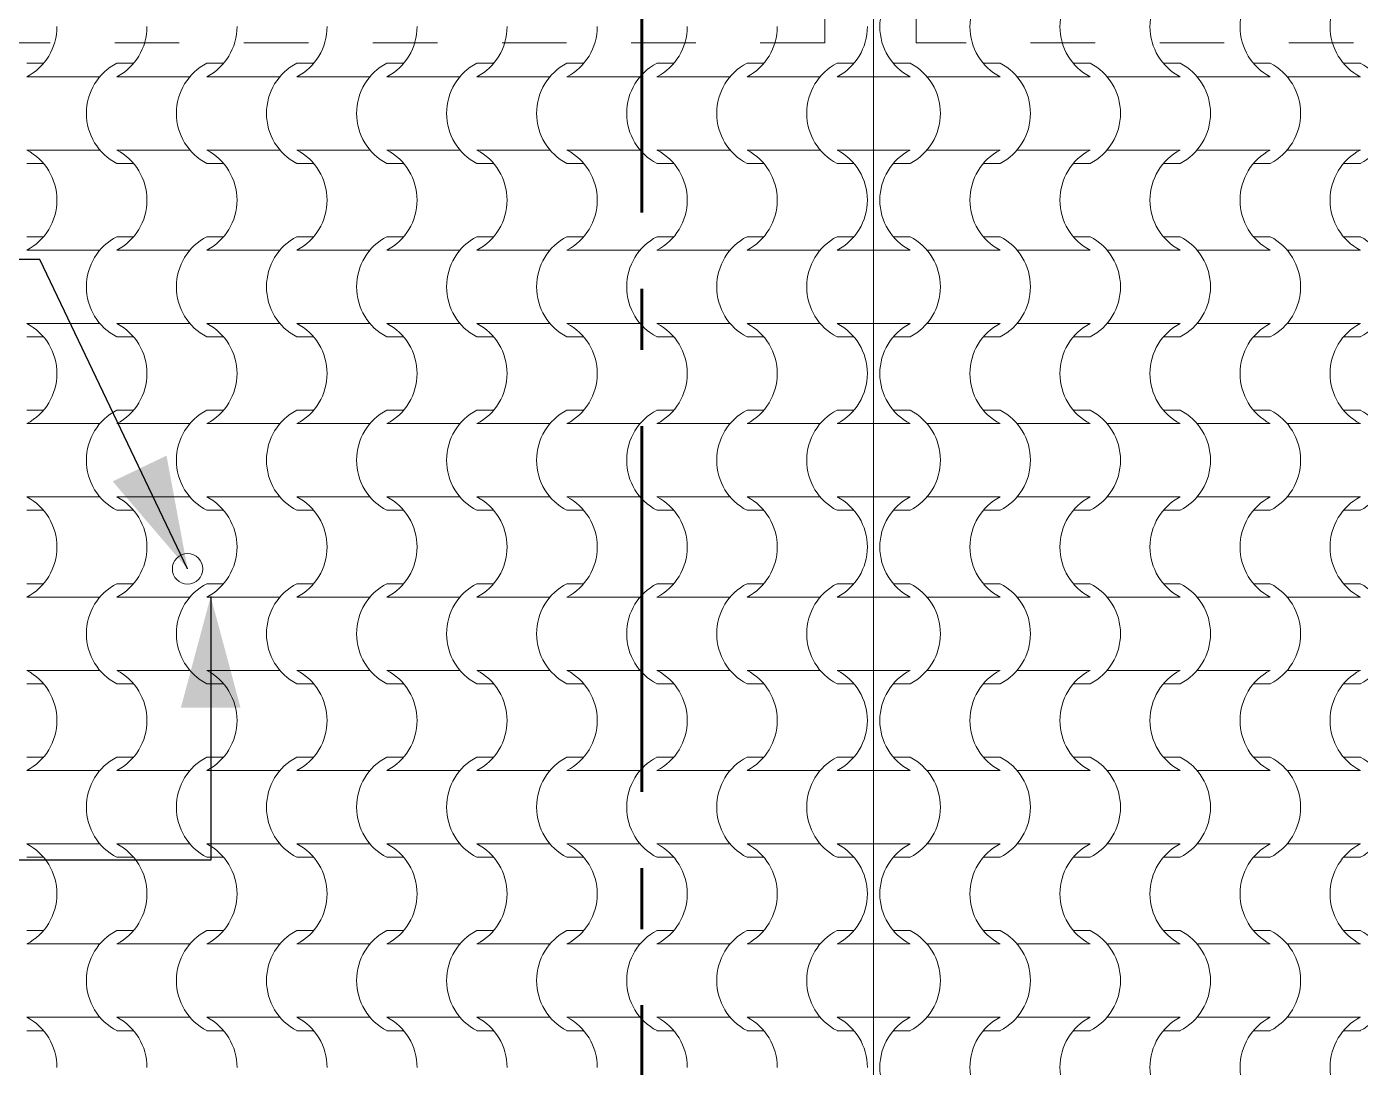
# Model space of a CAD drawing. Header units: metres. Extents: x -41 to 412, y -15 to 25.
# Drawn here: x 135.941 to 138.128, y 15.327 to 17.034 of the extents above; entities that cross this region are included whole.
import ezdxf

# ---------------------------------------------------------------- set-up
doc = ezdxf.new("R2010")
doc.units = ezdxf.units.M
doc.header["$MEASUREMENT"] = 0
doc.linetypes.add('Dashed', pattern=[0.211667, 0.105833, -0.105833])
doc.linetypes.add('Linea punta', pattern=[0.85, 0.6, -0.125, 0, -0.125])
for name, color, linetype in [('2D Drafting - General', 7, 'Continuous'), ('Annotation - Label', 7, 'Continuous'), ('Interior - Furniture', 7, 'Continuous'), ('Marker - Section', 7, 'Continuous'), ('Shell - Roof', 7, 'Continuous')]:
    doc.layers.add(name, color=color, linetype=linetype)
doc.dimstyles.new('GENERATED_STYLE__5', dxfattribs={"dimtxt": 0.18, "dimasz": 0.1824, "dimexe": 0.18, "dimexo": 0.0625, "dimgap": 0.09, "dimtad": 0, "dimtih": 1, "dimtoh": 1, "dimdec": 4, "dimzin": 0, "dimdsep": 46, "dimcen": 0.09, "dimadec": 0, "dimazin": 0, "dimtfac": 1, "dimtdec": 4, "dimtmove": 0, "dimatfit": 3, "dimldrblk": 'ARROWHEAD_5', "dimfxl": 1, "dimtolj": 1, "dimtzin": 0, "dimarcsym": 0})

# ---------------------------------------------------------------- blocks, each defined once
blk = doc.blocks.new('*X47', base_point=(152.192, 0))
at = {"layer": 'Shell - Roof', "color": 23, "linetype": 'Continuous', "lineweight": 13, "true_color": 0xbf8080}
for p, q in [((135.9686, 16.9735), (135.9411, 16.9735)), ((136.1162, 16.9735), (136.0887, 16.9735)), ((136.2639, 16.9735), (136.2363, 16.9735)), ((136.4115, 16.9735), (136.384, 16.9735)), ((136.5591, 16.9735), (136.5316, 16.9735)), ((136.7068, 16.9735), (136.6792, 16.9735)), ((136.8544, 16.9735), (136.8269, 16.9735)), ((137.002, 16.9735), (136.9745, 16.9735)), ((137.1497, 16.9735), (137.1221, 16.9735)), ((137.2973, 16.9735), (137.2698, 16.9735)), ((136.0009, 16.9515), (135.9411, 16.9515)), ((136.0608, 16.9515), (136.0009, 16.9515)), ((136.1486, 16.9515), (136.0887, 16.9515)), ((136.2085, 16.9515), (136.1486, 16.9515)), ((136.2962, 16.9515), (136.2363, 16.9515)), ((136.3561, 16.9515), (136.2962, 16.9515)), ((136.4438, 16.9515), (136.384, 16.9515)), ((136.5037, 16.9515), (136.4438, 16.9515)), ((136.5915, 16.9515), (136.5316, 16.9515)), ((136.6514, 16.9515), (136.5915, 16.9515)), ((136.7391, 16.9515), (136.6792, 16.9515)), ((136.799, 16.9515), (136.7391, 16.9515)), ((136.8867, 16.9515), (136.8269, 16.9515)), ((136.9466, 16.9515), (136.8867, 16.9515)), ((137.0344, 16.9515), (136.9745, 16.9515)), ((137.0943, 16.9515), (137.0344, 16.9515)), ((137.182, 16.9515), (137.1221, 16.9515)), ((137.2419, 16.9515), (137.182, 16.9515)), ((137.3296, 16.9515), (137.2698, 16.9515)), ((136.0009, 16.8312), (135.9411, 16.8312)), ((136.0608, 16.8312), (136.0009, 16.8312)), ((136.1486, 16.8312), (136.0887, 16.8312)), ((136.2085, 16.8312), (136.1486, 16.8312)), ((136.2962, 16.8312), (136.2363, 16.8312)), ((136.3561, 16.8312), (136.2962, 16.8312)), ((136.4438, 16.8312), (136.384, 16.8312)), ((136.5037, 16.8312), (136.4438, 16.8312)), ((136.5915, 16.8312), (136.5316, 16.8312)), ((136.6514, 16.8312), (136.5915, 16.8312)), ((136.7391, 16.8312), (136.6792, 16.8312)), ((136.799, 16.8312), (136.7391, 16.8312)), ((136.8867, 16.8312), (136.8269, 16.8312)), ((136.9466, 16.8312), (136.8867, 16.8312)), ((137.0344, 16.8312), (136.9745, 16.8312)), ((137.0943, 16.8312), (137.0344, 16.8312)), ((137.182, 16.8312), (137.1221, 16.8312)), ((137.2419, 16.8312), (137.182, 16.8312)), ((137.3296, 16.8312), (137.2698, 16.8312)), ((135.9686, 16.8092), (135.9411, 16.8092)), ((136.1162, 16.8092), (136.0887, 16.8092)), ((136.2639, 16.8092), (136.2363, 16.8092)), ((136.4115, 16.8092), (136.384, 16.8092)), ((136.5591, 16.8092), (136.5316, 16.8092)), ((136.7068, 16.8092), (136.6792, 16.8092)), ((136.8544, 16.8092), (136.8269, 16.8092)), ((137.002, 16.8092), (136.9745, 16.8092)), ((137.1497, 16.8092), (137.1221, 16.8092)), ((137.2973, 16.8092), (137.2698, 16.8092)), ((135.9686, 16.689), (135.9411, 16.689)), ((136.1162, 16.689), (136.0887, 16.689)), ((136.2639, 16.689), (136.2363, 16.689)), ((136.4115, 16.689), (136.384, 16.689)), ((136.5591, 16.689), (136.5316, 16.689)), ((136.7068, 16.689), (136.6792, 16.689)), ((136.8544, 16.689), (136.8269, 16.689)), ((137.002, 16.689), (136.9745, 16.689)), ((137.1497, 16.689), (137.1221, 16.689)), ((137.2973, 16.689), (137.2698, 16.689)), ((136.0009, 16.667), (135.9411, 16.667)), ((136.0608, 16.667), (136.0009, 16.667)), ((136.1486, 16.667), (136.0887, 16.667)), ((136.2085, 16.667), (136.1486, 16.667)), ((136.2962, 16.667), (136.2363, 16.667)), ((136.3561, 16.667), (136.2962, 16.667)), ((136.4438, 16.667), (136.384, 16.667)), ((136.5037, 16.667), (136.4438, 16.667)), ((136.5915, 16.667), (136.5316, 16.667)), ((136.6514, 16.667), (136.5915, 16.667)), ((136.7391, 16.667), (136.6792, 16.667)), ((136.799, 16.667), (136.7391, 16.667)), ((136.8867, 16.667), (136.8269, 16.667)), ((136.9466, 16.667), (136.8867, 16.667)), ((137.0344, 16.667), (136.9745, 16.667)), ((137.0943, 16.667), (137.0344, 16.667)), ((137.182, 16.667), (137.1221, 16.667)), ((137.2419, 16.667), (137.182, 16.667)), ((137.3296, 16.667), (137.2698, 16.667)), ((136.0009, 16.5468), (135.9411, 16.5468)), ((136.0608, 16.5468), (136.0009, 16.5468)), ((136.1486, 16.5468), (136.0887, 16.5468)), ((136.2085, 16.5468), (136.1486, 16.5468)), ((136.2962, 16.5468), (136.2363, 16.5468)), ((136.3561, 16.5468), (136.2962, 16.5468)), ((136.4438, 16.5468), (136.384, 16.5468)), ((136.5037, 16.5468), (136.4438, 16.5468)), ((136.5915, 16.5468), (136.5316, 16.5468)), ((136.6514, 16.5468), (136.5915, 16.5468)), ((136.7391, 16.5468), (136.6792, 16.5468)), ((136.799, 16.5468), (136.7391, 16.5468)), ((136.8867, 16.5468), (136.8269, 16.5468)), ((136.9466, 16.5468), (136.8867, 16.5468)), ((137.0344, 16.5468), (136.9745, 16.5468)), ((137.0943, 16.5468), (137.0344, 16.5468)), ((137.182, 16.5468), (137.1221, 16.5468)), ((137.2419, 16.5468), (137.182, 16.5468)), ((137.3296, 16.5468), (137.2698, 16.5468)), ((135.9686, 16.5247), (135.9411, 16.5247)), ((136.1162, 16.5247), (136.0887, 16.5247)), ((136.2639, 16.5247), (136.2363, 16.5247)), ((136.4115, 16.5247), (136.384, 16.5247)), ((136.5591, 16.5247), (136.5316, 16.5247)), ((136.7068, 16.5247), (136.6792, 16.5247)), ((136.8544, 16.5247), (136.8269, 16.5247)), ((137.002, 16.5247), (136.9745, 16.5247)), ((137.1497, 16.5247), (137.1221, 16.5247)), ((137.2973, 16.5247), (137.2698, 16.5247)), ((135.9686, 16.4045), (135.9411, 16.4045)), ((136.1162, 16.4045), (136.0887, 16.4045)), ((136.2639, 16.4045), (136.2363, 16.4045)), ((136.4115, 16.4045), (136.384, 16.4045)), ((136.5591, 16.4045), (136.5316, 16.4045)), ((136.7068, 16.4045), (136.6792, 16.4045)), ((136.8544, 16.4045), (136.8269, 16.4045)), ((137.002, 16.4045), (136.9745, 16.4045)), ((137.1497, 16.4045), (137.1221, 16.4045)), ((137.2973, 16.4045), (137.2698, 16.4045)), ((136.0009, 16.3825), (135.9411, 16.3825)), ((136.0608, 16.3825), (136.0009, 16.3825)), ((136.1486, 16.3825), (136.0887, 16.3825)), ((136.2085, 16.3825), (136.1486, 16.3825)), ((136.2962, 16.3825), (136.2363, 16.3825)), ((136.3561, 16.3825), (136.2962, 16.3825)), ((136.4438, 16.3825), (136.384, 16.3825)), ((136.5037, 16.3825), (136.4438, 16.3825)), ((136.5915, 16.3825), (136.5316, 16.3825)), ((136.6514, 16.3825), (136.5915, 16.3825)), ((136.7391, 16.3825), (136.6792, 16.3825)), ((136.799, 16.3825), (136.7391, 16.3825)), ((136.8867, 16.3825), (136.8269, 16.3825)), ((136.9466, 16.3825), (136.8867, 16.3825)), ((137.0344, 16.3825), (136.9745, 16.3825)), ((137.0943, 16.3825), (137.0344, 16.3825)), ((137.182, 16.3825), (137.1221, 16.3825)), ((137.2419, 16.3825), (137.182, 16.3825)), ((137.3296, 16.3825), (137.2698, 16.3825)), ((136.0009, 16.2623), (135.9411, 16.2623)), ((136.0608, 16.2623), (136.0009, 16.2623)), ((136.1486, 16.2623), (136.0887, 16.2623)), ((136.2085, 16.2623), (136.1486, 16.2623)), ((136.2962, 16.2623), (136.2363, 16.2623)), ((136.3561, 16.2623), (136.2962, 16.2623)), ((136.4438, 16.2623), (136.384, 16.2623)), ((136.5037, 16.2623), (136.4438, 16.2623)), ((136.5915, 16.2623), (136.5316, 16.2623)), ((136.6514, 16.2623), (136.5915, 16.2623)), ((136.7391, 16.2623), (136.6792, 16.2623)), ((136.799, 16.2623), (136.7391, 16.2623)), ((136.8867, 16.2623), (136.8269, 16.2623)), ((136.9466, 16.2623), (136.8867, 16.2623)), ((137.0344, 16.2623), (136.9745, 16.2623)), ((137.0943, 16.2623), (137.0344, 16.2623)), ((137.182, 16.2623), (137.1221, 16.2623)), ((137.2419, 16.2623), (137.182, 16.2623)), ((137.3296, 16.2623), (137.2698, 16.2623)), ((135.9686, 16.2403), (135.9411, 16.2403)), ((136.1162, 16.2403), (136.0887, 16.2403)), ((136.2639, 16.2403), (136.2363, 16.2403)), ((136.4115, 16.2403), (136.384, 16.2403)), ((136.5591, 16.2403), (136.5316, 16.2403)), ((136.7068, 16.2403), (136.6792, 16.2403)), ((136.8544, 16.2403), (136.8269, 16.2403)), ((137.002, 16.2403), (136.9745, 16.2403)), ((137.1497, 16.2403), (137.1221, 16.2403)), ((137.2973, 16.2403), (137.2698, 16.2403)), ((135.9686, 16.12), (135.9411, 16.12)), ((136.1162, 16.12), (136.0887, 16.12)), ((136.2639, 16.12), (136.2363, 16.12)), ((136.4115, 16.12), (136.384, 16.12)), ((136.5591, 16.12), (136.5316, 16.12)), ((136.7068, 16.12), (136.6792, 16.12)), ((136.8544, 16.12), (136.8269, 16.12)), ((137.002, 16.12), (136.9745, 16.12)), ((137.1497, 16.12), (137.1221, 16.12)), ((137.2973, 16.12), (137.2698, 16.12)), ((136.0009, 16.098), (135.9411, 16.098)), ((136.0608, 16.098), (136.0009, 16.098)), ((136.1486, 16.098), (136.0887, 16.098)), ((136.2085, 16.098), (136.1486, 16.098)), ((136.2962, 16.098), (136.2363, 16.098)), ((136.3561, 16.098), (136.2962, 16.098)), ((136.4438, 16.098), (136.384, 16.098)), ((136.5037, 16.098), (136.4438, 16.098)), ((136.5915, 16.098), (136.5316, 16.098)), ((136.6514, 16.098), (136.5915, 16.098)), ((136.7391, 16.098), (136.6792, 16.098)), ((136.799, 16.098), (136.7391, 16.098)), ((136.8867, 16.098), (136.8269, 16.098)), ((136.9466, 16.098), (136.8867, 16.098)), ((137.0344, 16.098), (136.9745, 16.098)), ((137.0943, 16.098), (137.0344, 16.098)), ((137.182, 16.098), (137.1221, 16.098)), ((137.2419, 16.098), (137.182, 16.098)), ((137.3296, 16.098), (137.2698, 16.098)), ((136.0009, 15.9778), (135.9411, 15.9778)), ((136.0608, 15.9778), (136.0009, 15.9778)), ((136.1486, 15.9778), (136.0887, 15.9778)), ((136.2085, 15.9778), (136.1486, 15.9778)), ((136.2962, 15.9778), (136.2363, 15.9778)), ((136.3561, 15.9778), (136.2962, 15.9778)), ((136.4438, 15.9778), (136.384, 15.9778)), ((136.5037, 15.9778), (136.4438, 15.9778)), ((136.5915, 15.9778), (136.5316, 15.9778)), ((136.6514, 15.9778), (136.5915, 15.9778)), ((136.7391, 15.9778), (136.6792, 15.9778)), ((136.799, 15.9778), (136.7391, 15.9778)), ((136.8867, 15.9778), (136.8269, 15.9778)), ((136.9466, 15.9778), (136.8867, 15.9778)), ((137.0344, 15.9778), (136.9745, 15.9778)), ((137.0943, 15.9778), (137.0344, 15.9778)), ((137.182, 15.9778), (137.1221, 15.9778)), ((137.2419, 15.9778), (137.182, 15.9778)), ((137.3296, 15.9778), (137.2698, 15.9778)), ((135.9686, 15.9558), (135.9411, 15.9558)), ((136.1162, 15.9558), (136.0887, 15.9558)), ((136.2639, 15.9558), (136.2363, 15.9558)), ((136.4115, 15.9558), (136.384, 15.9558)), ((136.5591, 15.9558), (136.5316, 15.9558)), ((136.7068, 15.9558), (136.6792, 15.9558)), ((136.8544, 15.9558), (136.8269, 15.9558)), ((137.002, 15.9558), (136.9745, 15.9558)), ((137.1497, 15.9558), (137.1221, 15.9558)), ((137.2973, 15.9558), (137.2698, 15.9558)), ((135.9686, 15.8356), (135.9411, 15.8356)), ((136.1162, 15.8356), (136.0887, 15.8356)), ((136.2639, 15.8356), (136.2363, 15.8356)), ((136.4115, 15.8356), (136.384, 15.8356)), ((136.5591, 15.8356), (136.5316, 15.8356)), ((136.7068, 15.8356), (136.6792, 15.8356)), ((136.8544, 15.8356), (136.8269, 15.8356)), ((137.002, 15.8356), (136.9745, 15.8356)), ((137.1497, 15.8356), (137.1221, 15.8356)), ((137.2973, 15.8356), (137.2698, 15.8356)), ((136.0009, 15.8135), (135.9411, 15.8135)), ((136.0608, 15.8135), (136.0009, 15.8135)), ((136.1486, 15.8135), (136.0887, 15.8135)), ((136.2085, 15.8135), (136.1486, 15.8135)), ((136.2962, 15.8135), (136.2363, 15.8135)), ((136.3561, 15.8135), (136.2962, 15.8135)), ((136.4438, 15.8135), (136.384, 15.8135)), ((136.5037, 15.8135), (136.4438, 15.8135)), ((136.5915, 15.8135), (136.5316, 15.8135)), ((136.6514, 15.8135), (136.5915, 15.8135)), ((136.7391, 15.8135), (136.6792, 15.8135)), ((136.799, 15.8135), (136.7391, 15.8135)), ((136.8867, 15.8135), (136.8269, 15.8135)), ((136.9466, 15.8135), (136.8867, 15.8135)), ((137.0344, 15.8135), (136.9745, 15.8135)), ((137.0943, 15.8135), (137.0344, 15.8135)), ((137.182, 15.8135), (137.1221, 15.8135)), ((137.2419, 15.8135), (137.182, 15.8135)), ((137.3296, 15.8135), (137.2698, 15.8135)), ((136.0009, 15.6933), (135.9411, 15.6933)), ((136.0608, 15.6933), (136.0009, 15.6933)), ((136.1486, 15.6933), (136.0887, 15.6933)), ((136.2085, 15.6933), (136.1486, 15.6933)), ((136.2962, 15.6933), (136.2363, 15.6933)), ((136.3561, 15.6933), (136.2962, 15.6933)), ((136.4438, 15.6933), (136.384, 15.6933)), ((136.5037, 15.6933), (136.4438, 15.6933)), ((136.5915, 15.6933), (136.5316, 15.6933)), ((136.6514, 15.6933), (136.5915, 15.6933)), ((136.7391, 15.6933), (136.6792, 15.6933)), ((136.799, 15.6933), (136.7391, 15.6933)), ((136.8867, 15.6933), (136.8269, 15.6933)), ((136.9466, 15.6933), (136.8867, 15.6933)), ((137.0344, 15.6933), (136.9745, 15.6933)), ((137.0943, 15.6933), (137.0344, 15.6933)), ((137.182, 15.6933), (137.1221, 15.6933)), ((137.2419, 15.6933), (137.182, 15.6933)), ((137.3296, 15.6933), (137.2698, 15.6933)), ((135.9686, 15.6713), (135.9411, 15.6713)), ((136.1162, 15.6713), (136.0887, 15.6713)), ((136.2639, 15.6713), (136.2363, 15.6713)), ((136.4115, 15.6713), (136.384, 15.6713)), ((136.5591, 15.6713), (136.5316, 15.6713)), ((136.7068, 15.6713), (136.6792, 15.6713)), ((136.8544, 15.6713), (136.8269, 15.6713)), ((137.002, 15.6713), (136.9745, 15.6713)), ((137.1497, 15.6713), (137.1221, 15.6713)), ((137.2973, 15.6713), (137.2698, 15.6713)), ((135.9686, 15.5511), (135.9411, 15.5511)), ((136.1162, 15.5511), (136.0887, 15.5511)), ((136.2639, 15.5511), (136.2363, 15.5511)), ((136.4115, 15.5511), (136.384, 15.5511)), ((136.5591, 15.5511), (136.5316, 15.5511)), ((136.7068, 15.5511), (136.6792, 15.5511)), ((136.8544, 15.5511), (136.8269, 15.5511)), ((137.002, 15.5511), (136.9745, 15.5511)), ((137.1497, 15.5511), (137.1221, 15.5511)), ((137.2973, 15.5511), (137.2698, 15.5511)), ((136.0009, 15.5291), (135.9411, 15.5291)), ((136.0608, 15.5291), (136.0009, 15.5291)), ((136.1486, 15.5291), (136.0887, 15.5291)), ((136.2085, 15.5291), (136.1486, 15.5291)), ((136.2962, 15.5291), (136.2363, 15.5291)), ((136.3561, 15.5291), (136.2962, 15.5291)), ((136.4438, 15.5291), (136.384, 15.5291)), ((136.5037, 15.5291), (136.4438, 15.5291)), ((136.5915, 15.5291), (136.5316, 15.5291)), ((136.6514, 15.5291), (136.5915, 15.5291)), ((136.7391, 15.5291), (136.6792, 15.5291)), ((136.799, 15.5291), (136.7391, 15.5291)), ((136.8867, 15.5291), (136.8269, 15.5291)), ((136.9466, 15.5291), (136.8867, 15.5291)), ((137.0344, 15.5291), (136.9745, 15.5291)), ((137.0943, 15.5291), (137.0344, 15.5291)), ((137.182, 15.5291), (137.1221, 15.5291)), ((137.2419, 15.5291), (137.182, 15.5291)), ((137.3296, 15.5291), (137.2698, 15.5291)), ((136.0009, 15.4088), (135.9411, 15.4088)), ((136.0608, 15.4088), (136.0009, 15.4088)), ((136.1486, 15.4088), (136.0887, 15.4088)), ((136.2085, 15.4088), (136.1486, 15.4088)), ((136.2962, 15.4088), (136.2363, 15.4088)), ((136.3561, 15.4088), (136.2962, 15.4088)), ((136.4438, 15.4088), (136.384, 15.4088)), ((136.5037, 15.4088), (136.4438, 15.4088)), ((136.5915, 15.4088), (136.5316, 15.4088)), ((136.6514, 15.4088), (136.5915, 15.4088)), ((136.7391, 15.4088), (136.6792, 15.4088)), ((136.799, 15.4088), (136.7391, 15.4088)), ((136.8867, 15.4088), (136.8269, 15.4088)), ((136.9466, 15.4088), (136.8867, 15.4088)), ((137.0344, 15.4088), (136.9745, 15.4088)), ((137.0943, 15.4088), (137.0344, 15.4088)), ((137.182, 15.4088), (137.1221, 15.4088)), ((137.2419, 15.4088), (137.182, 15.4088)), ((137.3296, 15.4088), (137.2698, 15.4088)), ((135.9686, 15.3868), (135.9411, 15.3868)), ((136.1162, 15.3868), (136.0887, 15.3868)), ((136.2639, 15.3868), (136.2363, 15.3868)), ((136.4115, 15.3868), (136.384, 15.3868)), ((136.5591, 15.3868), (136.5316, 15.3868)), ((136.7068, 15.3868), (136.6792, 15.3868)), ((136.8544, 15.3868), (136.8269, 15.3868)), ((137.002, 15.3868), (136.9745, 15.3868)), ((137.1497, 15.3868), (137.1221, 15.3868)), ((137.2973, 15.3868), (137.2698, 15.3868))]:
    blk.add_line(p, q, dxfattribs=at)
for centre, major_axis, start_param, end_param in [((135.8999, 17.0339), (0, 0.0925), 3.612631, 4.709413), ((136.0475, 17.0339), (0, 0.0925), 3.612631, 4.709413), ((136.1951, 17.0339), (0, 0.0925), 3.612631, 4.709413), ((136.3428, 17.0339), (0, 0.0925), 3.612631, 4.709413), ((136.4904, 17.0339), (0, 0.0925), 3.612631, 4.709413), ((136.638, 17.0339), (0, 0.0925), 3.612631, 4.709413), ((136.7857, 17.0339), (0, 0.0925), 3.612631, 4.709413), ((136.9333, 17.0339), (0, 0.0925), 3.612631, 4.709413), ((137.0809, 17.0339), (0, 0.0925), 3.612631, 4.709413), ((137.2286, 17.0339), (0, 0.0925), 3.612631, 4.709413), ((136.1293, 16.8914), (0, 0.0919), 0.466079, 2.675513), ((136.2769, 16.8914), (0, 0.0919), 0.466079, 2.675513), ((136.4245, 16.8914), (0, 0.0919), 0.466079, 2.675513), ((136.5722, 16.8914), (0, 0.0919), 0.466079, 2.675513), ((136.7198, 16.8914), (0, 0.0919), 0.466079, 2.675513), ((136.8674, 16.8914), (0, 0.0919), 0.466079, 2.675513), ((137.0151, 16.8914), (0, 0.0919), 0.466079, 2.675513), ((137.1627, 16.8914), (0, 0.0919), 0.466079, 2.675513), ((137.3103, 16.8914), (0, 0.0919), 0.466079, 2.675513), ((135.8999, 16.7488), (0, 0.0925), 4.715365, 5.812147), ((136.0475, 16.7488), (0, 0.0925), 4.715365, 5.812147), ((136.1951, 16.7488), (0, 0.0925), 4.715365, 5.812147), ((136.3428, 16.7488), (0, 0.0925), 4.715365, 5.812147), ((136.4904, 16.7488), (0, 0.0925), 4.715365, 5.812147), ((136.638, 16.7488), (0, 0.0925), 4.715365, 5.812147), ((136.7857, 16.7488), (0, 0.0925), 4.715365, 5.812147), ((136.9333, 16.7488), (0, 0.0925), 4.715365, 5.812147), ((137.0809, 16.7488), (0, 0.0925), 4.715365, 5.812147), ((137.2286, 16.7488), (0, 0.0925), 4.715365, 5.812147), ((135.8999, 16.7494), (0, 0.0925), 3.612631, 4.709413), ((136.0475, 16.7494), (0, 0.0925), 3.612631, 4.709413), ((136.1951, 16.7494), (0, 0.0925), 3.612631, 4.709413), ((136.3428, 16.7494), (0, 0.0925), 3.612631, 4.709413), ((136.4904, 16.7494), (0, 0.0925), 3.612631, 4.709413), ((136.638, 16.7494), (0, 0.0925), 3.612631, 4.709413), ((136.7857, 16.7494), (0, 0.0925), 3.612631, 4.709413), ((136.9333, 16.7494), (0, 0.0925), 3.612631, 4.709413), ((137.0809, 16.7494), (0, 0.0925), 3.612631, 4.709413), ((137.2286, 16.7494), (0, 0.0925), 3.612631, 4.709413), ((136.1293, 16.6069), (0, 0.0919), 0.466079, 2.675513), ((136.2769, 16.6069), (0, 0.0919), 0.466079, 2.675513), ((136.4245, 16.6069), (0, 0.0919), 0.466079, 2.675513), ((136.5722, 16.6069), (0, 0.0919), 0.466079, 2.675513), ((136.7198, 16.6069), (0, 0.0919), 0.466079, 2.675513), ((136.8674, 16.6069), (0, 0.0919), 0.466079, 2.675513), ((137.0151, 16.6069), (0, 0.0919), 0.466079, 2.675513), ((137.1627, 16.6069), (0, 0.0919), 0.466079, 2.675513), ((137.3103, 16.6069), (0, 0.0919), 0.466079, 2.675513), ((135.8999, 16.4644), (0, 0.0925), 4.715365, 5.812147), ((136.0475, 16.4644), (0, 0.0925), 4.715365, 5.812147), ((136.1951, 16.4644), (0, 0.0925), 4.715365, 5.812147), ((136.3428, 16.4644), (0, 0.0925), 4.715365, 5.812147), ((136.4904, 16.4644), (0, 0.0925), 4.715365, 5.812147), ((136.638, 16.4644), (0, 0.0925), 4.715365, 5.812147), ((136.7857, 16.4644), (0, 0.0925), 4.715365, 5.812147), ((136.9333, 16.4644), (0, 0.0925), 4.715365, 5.812147), ((137.0809, 16.4644), (0, 0.0925), 4.715365, 5.812147), ((137.2286, 16.4644), (0, 0.0925), 4.715365, 5.812147), ((135.8999, 16.4649), (0, 0.0925), 3.612631, 4.709413), ((136.0475, 16.4649), (0, 0.0925), 3.612631, 4.709413), ((136.1951, 16.4649), (0, 0.0925), 3.612631, 4.709413), ((136.3428, 16.4649), (0, 0.0925), 3.612631, 4.709413), ((136.4904, 16.4649), (0, 0.0925), 3.612631, 4.709413), ((136.638, 16.4649), (0, 0.0925), 3.612631, 4.709413), ((136.7857, 16.4649), (0, 0.0925), 3.612631, 4.709413), ((136.9333, 16.4649), (0, 0.0925), 3.612631, 4.709413), ((137.0809, 16.4649), (0, 0.0925), 3.612631, 4.709413), ((137.2286, 16.4649), (0, 0.0925), 3.612631, 4.709413), ((136.1293, 16.3224), (0, 0.0919), 0.466079, 2.675513), ((136.2769, 16.3224), (0, 0.0919), 0.466079, 2.675513), ((136.4245, 16.3224), (0, 0.0919), 0.466079, 2.675513), ((136.5722, 16.3224), (0, 0.0919), 0.466079, 2.675513), ((136.7198, 16.3224), (0, 0.0919), 0.466079, 2.675513), ((136.8674, 16.3224), (0, 0.0919), 0.466079, 2.675513), ((137.0151, 16.3224), (0, 0.0919), 0.466079, 2.675513), ((137.1627, 16.3224), (0, 0.0919), 0.466079, 2.675513), ((137.3103, 16.3224), (0, 0.0919), 0.466079, 2.675513), ((135.8999, 16.1799), (0, 0.0925), 4.715365, 5.812147), ((136.0475, 16.1799), (0, 0.0925), 4.715365, 5.812147), ((136.1951, 16.1799), (0, 0.0925), 4.715365, 5.812147), ((136.3428, 16.1799), (0, 0.0925), 4.715365, 5.812147), ((136.4904, 16.1799), (0, 0.0925), 4.715365, 5.812147), ((136.638, 16.1799), (0, 0.0925), 4.715365, 5.812147), ((136.7857, 16.1799), (0, 0.0925), 4.715365, 5.812147), ((136.9333, 16.1799), (0, 0.0925), 4.715365, 5.812147), ((137.0809, 16.1799), (0, 0.0925), 4.715365, 5.812147), ((137.2286, 16.1799), (0, 0.0925), 4.715365, 5.812147), ((135.8999, 16.1804), (0, 0.0925), 3.612631, 4.709413), ((136.0475, 16.1804), (0, 0.0925), 3.612631, 4.709413), ((136.1951, 16.1804), (0, 0.0925), 3.612631, 4.709413), ((136.3428, 16.1804), (0, 0.0925), 3.612631, 4.709413), ((136.4904, 16.1804), (0, 0.0925), 3.612631, 4.709413), ((136.638, 16.1804), (0, 0.0925), 3.612631, 4.709413), ((136.7857, 16.1804), (0, 0.0925), 3.612631, 4.709413), ((136.9333, 16.1804), (0, 0.0925), 3.612631, 4.709413), ((137.0809, 16.1804), (0, 0.0925), 3.612631, 4.709413), ((137.2286, 16.1804), (0, 0.0925), 3.612631, 4.709413), ((136.1293, 16.0379), (0, 0.0919), 0.466079, 2.675513), ((136.2769, 16.0379), (0, 0.0919), 0.466079, 2.675513), ((136.4245, 16.0379), (0, 0.0919), 0.466079, 2.675513), ((136.5722, 16.0379), (0, 0.0919), 0.466079, 2.675513), ((136.7198, 16.0379), (0, 0.0919), 0.466079, 2.675513), ((136.8674, 16.0379), (0, 0.0919), 0.466079, 2.675513), ((137.0151, 16.0379), (0, 0.0919), 0.466079, 2.675513), ((137.1627, 16.0379), (0, 0.0919), 0.466079, 2.675513), ((137.3103, 16.0379), (0, 0.0919), 0.466079, 2.675513), ((135.8999, 15.8954), (0, 0.0925), 4.715365, 5.812147), ((136.0475, 15.8954), (0, 0.0925), 4.715365, 5.812147), ((136.1951, 15.8954), (0, 0.0925), 4.715365, 5.812147), ((136.3428, 15.8954), (0, 0.0925), 4.715365, 5.812147), ((136.4904, 15.8954), (0, 0.0925), 4.715365, 5.812147), ((136.638, 15.8954), (0, 0.0925), 4.715365, 5.812147), ((136.7857, 15.8954), (0, 0.0925), 4.715365, 5.812147), ((136.9333, 15.8954), (0, 0.0925), 4.715365, 5.812147), ((137.0809, 15.8954), (0, 0.0925), 4.715365, 5.812147), ((137.2286, 15.8954), (0, 0.0925), 4.715365, 5.812147), ((135.8999, 15.8959), (0, 0.0925), 3.612631, 4.709413), ((136.0475, 15.8959), (0, 0.0925), 3.612631, 4.709413), ((136.1951, 15.8959), (0, 0.0925), 3.612631, 4.709413), ((136.3428, 15.8959), (0, 0.0925), 3.612631, 4.709413), ((136.4904, 15.8959), (0, 0.0925), 3.612631, 4.709413), ((136.638, 15.8959), (0, 0.0925), 3.612631, 4.709413), ((136.7857, 15.8959), (0, 0.0925), 3.612631, 4.709413), ((136.9333, 15.8959), (0, 0.0925), 3.612631, 4.709413), ((137.0809, 15.8959), (0, 0.0925), 3.612631, 4.709413), ((137.2286, 15.8959), (0, 0.0925), 3.612631, 4.709413), ((136.1293, 15.7534), (0, 0.0919), 0.466079, 2.675513), ((136.2769, 15.7534), (0, 0.0919), 0.466079, 2.675513), ((136.4245, 15.7534), (0, 0.0919), 0.466079, 2.675513), ((136.5722, 15.7534), (0, 0.0919), 0.466079, 2.675513), ((136.7198, 15.7534), (0, 0.0919), 0.466079, 2.675513), ((136.8674, 15.7534), (0, 0.0919), 0.466079, 2.675513), ((137.0151, 15.7534), (0, 0.0919), 0.466079, 2.675513), ((137.1627, 15.7534), (0, 0.0919), 0.466079, 2.675513), ((137.3103, 15.7534), (0, 0.0919), 0.466079, 2.675513), ((135.8999, 15.6109), (0, 0.0925), 4.715365, 5.812147), ((136.0475, 15.6109), (0, 0.0925), 4.715365, 5.812147), ((136.1951, 15.6109), (0, 0.0925), 4.715365, 5.812147), ((136.3428, 15.6109), (0, 0.0925), 4.715365, 5.812147), ((136.4904, 15.6109), (0, 0.0925), 4.715365, 5.812147), ((136.638, 15.6109), (0, 0.0925), 4.715365, 5.812147), ((136.7857, 15.6109), (0, 0.0925), 4.715365, 5.812147), ((136.9333, 15.6109), (0, 0.0925), 4.715365, 5.812147), ((137.0809, 15.6109), (0, 0.0925), 4.715365, 5.812147), ((137.2286, 15.6109), (0, 0.0925), 4.715365, 5.812147), ((135.8999, 15.6115), (0, 0.0925), 3.612631, 4.709413), ((136.0475, 15.6115), (0, 0.0925), 3.612631, 4.709413), ((136.1951, 15.6115), (0, 0.0925), 3.612631, 4.709413), ((136.3428, 15.6115), (0, 0.0925), 3.612631, 4.709413), ((136.4904, 15.6115), (0, 0.0925), 3.612631, 4.709413), ((136.638, 15.6115), (0, 0.0925), 3.612631, 4.709413), ((136.7857, 15.6115), (0, 0.0925), 3.612631, 4.709413), ((136.9333, 15.6115), (0, 0.0925), 3.612631, 4.709413), ((137.0809, 15.6115), (0, 0.0925), 3.612631, 4.709413), ((137.2286, 15.6115), (0, 0.0925), 3.612631, 4.709413), ((136.1293, 15.469), (0, 0.0919), 0.466079, 2.675513), ((136.2769, 15.469), (0, 0.0919), 0.466079, 2.675513), ((136.4245, 15.469), (0, 0.0919), 0.466079, 2.675513), ((136.5722, 15.469), (0, 0.0919), 0.466079, 2.675513), ((136.7198, 15.469), (0, 0.0919), 0.466079, 2.675513), ((136.8674, 15.469), (0, 0.0919), 0.466079, 2.675513), ((137.0151, 15.469), (0, 0.0919), 0.466079, 2.675513), ((137.1627, 15.469), (0, 0.0919), 0.466079, 2.675513), ((137.3103, 15.469), (0, 0.0919), 0.466079, 2.675513), ((135.8999, 15.3264), (0, 0.0925), 4.715365, 5.812147), ((136.0475, 15.3264), (0, 0.0925), 4.715365, 5.812147), ((136.1951, 15.3264), (0, 0.0925), 4.715365, 5.812147), ((136.3428, 15.3264), (0, 0.0925), 4.715365, 5.812147), ((136.4904, 15.3264), (0, 0.0925), 4.715365, 5.812147), ((136.638, 15.3264), (0, 0.0925), 4.715365, 5.812147), ((136.7857, 15.3264), (0, 0.0925), 4.715365, 5.812147), ((136.9333, 15.3264), (0, 0.0925), 4.715365, 5.812147), ((137.0809, 15.3264), (0, 0.0925), 4.715365, 5.812147), ((137.2286, 15.3264), (0, 0.0925), 4.715365, 5.812147)]:
    blk.add_ellipse(centre, major_axis=major_axis, ratio=0.982018, start_param=start_param, end_param=end_param, dxfattribs=at)
blk = doc.blocks.new('*X48', base_point=(152.192, 0))
at = {"layer": 'Shell - Roof', "color": 23, "linetype": 'Continuous', "lineweight": 13, "true_color": 0xbf8080}
for p, q in [((137.362, 16.9735), (137.3895, 16.9735)), ((137.5096, 16.9735), (137.5371, 16.9735)), ((137.6573, 16.9735), (137.6848, 16.9735)), ((137.8049, 16.9735), (137.8324, 16.9735)), ((137.9525, 16.9735), (137.98, 16.9735)), ((138.1002, 16.9735), (138.1277, 16.9735)), ((137.3296, 16.9515), (137.3895, 16.9515)), ((137.4174, 16.9515), (137.4773, 16.9515)), ((137.4773, 16.9515), (137.5371, 16.9515)), ((137.565, 16.9515), (137.6249, 16.9515)), ((137.6249, 16.9515), (137.6848, 16.9515)), ((137.7127, 16.9515), (137.7725, 16.9515)), ((137.7725, 16.9515), (137.8324, 16.9515)), ((137.8603, 16.9515), (137.9202, 16.9515)), ((137.9202, 16.9515), (137.98, 16.9515)), ((138.0079, 16.9515), (138.0678, 16.9515)), ((138.0678, 16.9515), (138.1277, 16.9515)), ((137.3296, 16.8312), (137.3895, 16.8312)), ((137.4174, 16.8312), (137.4773, 16.8312)), ((137.4773, 16.8312), (137.5371, 16.8312)), ((137.565, 16.8312), (137.6249, 16.8312)), ((137.6249, 16.8312), (137.6848, 16.8312)), ((137.7127, 16.8312), (137.7725, 16.8312)), ((137.7725, 16.8312), (137.8324, 16.8312)), ((137.8603, 16.8312), (137.9202, 16.8312)), ((137.9202, 16.8312), (137.98, 16.8312)), ((138.0079, 16.8312), (138.0678, 16.8312)), ((138.0678, 16.8312), (138.1277, 16.8312)), ((137.362, 16.8092), (137.3895, 16.8092)), ((137.5096, 16.8092), (137.5371, 16.8092)), ((137.6573, 16.8092), (137.6848, 16.8092)), ((137.8049, 16.8092), (137.8324, 16.8092)), ((137.9525, 16.8092), (137.98, 16.8092)), ((138.1002, 16.8092), (138.1277, 16.8092)), ((137.362, 16.689), (137.3895, 16.689)), ((137.5096, 16.689), (137.5371, 16.689)), ((137.6573, 16.689), (137.6848, 16.689)), ((137.8049, 16.689), (137.8324, 16.689)), ((137.9525, 16.689), (137.98, 16.689)), ((138.1002, 16.689), (138.1277, 16.689)), ((137.3296, 16.667), (137.3895, 16.667)), ((137.4174, 16.667), (137.4773, 16.667)), ((137.4773, 16.667), (137.5371, 16.667)), ((137.565, 16.667), (137.6249, 16.667)), ((137.6249, 16.667), (137.6848, 16.667)), ((137.7127, 16.667), (137.7725, 16.667)), ((137.7725, 16.667), (137.8324, 16.667)), ((137.8603, 16.667), (137.9202, 16.667)), ((137.9202, 16.667), (137.98, 16.667)), ((138.0079, 16.667), (138.0678, 16.667)), ((138.0678, 16.667), (138.1277, 16.667)), ((137.3296, 16.5468), (137.3895, 16.5468)), ((137.4174, 16.5468), (137.4773, 16.5468)), ((137.4773, 16.5468), (137.5371, 16.5468)), ((137.565, 16.5468), (137.6249, 16.5468)), ((137.6249, 16.5468), (137.6848, 16.5468)), ((137.7127, 16.5468), (137.7725, 16.5468)), ((137.7725, 16.5468), (137.8324, 16.5468)), ((137.8603, 16.5468), (137.9202, 16.5468)), ((137.9202, 16.5468), (137.98, 16.5468)), ((138.0079, 16.5468), (138.0678, 16.5468)), ((138.0678, 16.5468), (138.1277, 16.5468)), ((137.362, 16.5247), (137.3895, 16.5247)), ((137.5096, 16.5247), (137.5371, 16.5247)), ((137.6573, 16.5247), (137.6848, 16.5247)), ((137.8049, 16.5247), (137.8324, 16.5247)), ((137.9525, 16.5247), (137.98, 16.5247)), ((138.1002, 16.5247), (138.1277, 16.5247)), ((137.362, 16.4045), (137.3895, 16.4045)), ((137.5096, 16.4045), (137.5371, 16.4045)), ((137.6573, 16.4045), (137.6848, 16.4045)), ((137.8049, 16.4045), (137.8324, 16.4045)), ((137.9525, 16.4045), (137.98, 16.4045)), ((138.1002, 16.4045), (138.1277, 16.4045)), ((137.3296, 16.3825), (137.3895, 16.3825)), ((137.4174, 16.3825), (137.4773, 16.3825)), ((137.4773, 16.3825), (137.5371, 16.3825)), ((137.565, 16.3825), (137.6249, 16.3825)), ((137.6249, 16.3825), (137.6848, 16.3825)), ((137.7127, 16.3825), (137.7725, 16.3825)), ((137.7725, 16.3825), (137.8324, 16.3825)), ((137.8603, 16.3825), (137.9202, 16.3825)), ((137.9202, 16.3825), (137.98, 16.3825)), ((138.0079, 16.3825), (138.0678, 16.3825)), ((138.0678, 16.3825), (138.1277, 16.3825)), ((137.3296, 16.2623), (137.3895, 16.2623)), ((137.4174, 16.2623), (137.4773, 16.2623)), ((137.4773, 16.2623), (137.5371, 16.2623)), ((137.565, 16.2623), (137.6249, 16.2623)), ((137.6249, 16.2623), (137.6848, 16.2623)), ((137.7127, 16.2623), (137.7725, 16.2623)), ((137.7725, 16.2623), (137.8324, 16.2623)), ((137.8603, 16.2623), (137.9202, 16.2623)), ((137.9202, 16.2623), (137.98, 16.2623)), ((138.0079, 16.2623), (138.0678, 16.2623)), ((138.0678, 16.2623), (138.1277, 16.2623)), ((137.362, 16.2403), (137.3895, 16.2403)), ((137.5096, 16.2403), (137.5371, 16.2403)), ((137.6573, 16.2403), (137.6848, 16.2403)), ((137.8049, 16.2403), (137.8324, 16.2403)), ((137.9525, 16.2403), (137.98, 16.2403)), ((138.1002, 16.2403), (138.1277, 16.2403)), ((137.362, 16.12), (137.3895, 16.12)), ((137.5096, 16.12), (137.5371, 16.12)), ((137.6573, 16.12), (137.6848, 16.12)), ((137.8049, 16.12), (137.8324, 16.12)), ((137.9525, 16.12), (137.98, 16.12)), ((138.1002, 16.12), (138.1277, 16.12)), ((137.3296, 16.098), (137.3895, 16.098)), ((137.4174, 16.098), (137.4773, 16.098)), ((137.4773, 16.098), (137.5371, 16.098)), ((137.565, 16.098), (137.6249, 16.098)), ((137.6249, 16.098), (137.6848, 16.098)), ((137.7127, 16.098), (137.7725, 16.098)), ((137.7725, 16.098), (137.8324, 16.098)), ((137.8603, 16.098), (137.9202, 16.098)), ((137.9202, 16.098), (137.98, 16.098)), ((138.0079, 16.098), (138.0678, 16.098)), ((138.0678, 16.098), (138.1277, 16.098)), ((137.3296, 15.9778), (137.3895, 15.9778)), ((137.4174, 15.9778), (137.4773, 15.9778)), ((137.4773, 15.9778), (137.5371, 15.9778)), ((137.565, 15.9778), (137.6249, 15.9778)), ((137.6249, 15.9778), (137.6848, 15.9778)), ((137.7127, 15.9778), (137.7725, 15.9778)), ((137.7725, 15.9778), (137.8324, 15.9778)), ((137.8603, 15.9778), (137.9202, 15.9778)), ((137.9202, 15.9778), (137.98, 15.9778)), ((138.0079, 15.9778), (138.0678, 15.9778)), ((138.0678, 15.9778), (138.1277, 15.9778)), ((137.362, 15.9558), (137.3895, 15.9558)), ((137.5096, 15.9558), (137.5371, 15.9558)), ((137.6573, 15.9558), (137.6848, 15.9558)), ((137.8049, 15.9558), (137.8324, 15.9558)), ((137.9525, 15.9558), (137.98, 15.9558)), ((138.1002, 15.9558), (138.1277, 15.9558)), ((137.362, 15.8356), (137.3895, 15.8356)), ((137.5096, 15.8356), (137.5371, 15.8356)), ((137.6573, 15.8356), (137.6848, 15.8356)), ((137.8049, 15.8356), (137.8324, 15.8356)), ((137.9525, 15.8356), (137.98, 15.8356)), ((138.1002, 15.8356), (138.1277, 15.8356)), ((137.3296, 15.8135), (137.3895, 15.8135)), ((137.4174, 15.8135), (137.4773, 15.8135)), ((137.4773, 15.8135), (137.5371, 15.8135)), ((137.565, 15.8135), (137.6249, 15.8135)), ((137.6249, 15.8135), (137.6848, 15.8135)), ((137.7127, 15.8135), (137.7725, 15.8135)), ((137.7725, 15.8135), (137.8324, 15.8135)), ((137.8603, 15.8135), (137.9202, 15.8135)), ((137.9202, 15.8135), (137.98, 15.8135)), ((138.0079, 15.8135), (138.0678, 15.8135)), ((138.0678, 15.8135), (138.1277, 15.8135)), ((137.3296, 15.6933), (137.3895, 15.6933)), ((137.4174, 15.6933), (137.4773, 15.6933)), ((137.4773, 15.6933), (137.5371, 15.6933)), ((137.565, 15.6933), (137.6249, 15.6933)), ((137.6249, 15.6933), (137.6848, 15.6933)), ((137.7127, 15.6933), (137.7725, 15.6933)), ((137.7725, 15.6933), (137.8324, 15.6933)), ((137.8603, 15.6933), (137.9202, 15.6933)), ((137.9202, 15.6933), (137.98, 15.6933)), ((138.0079, 15.6933), (138.0678, 15.6933)), ((138.0678, 15.6933), (138.1277, 15.6933)), ((137.362, 15.6713), (137.3895, 15.6713)), ((137.5096, 15.6713), (137.5371, 15.6713)), ((137.6573, 15.6713), (137.6848, 15.6713)), ((137.8049, 15.6713), (137.8324, 15.6713)), ((137.9525, 15.6713), (137.98, 15.6713)), ((138.1002, 15.6713), (138.1277, 15.6713)), ((137.362, 15.5511), (137.3895, 15.5511)), ((137.5096, 15.5511), (137.5371, 15.5511)), ((137.6573, 15.5511), (137.6848, 15.5511)), ((137.8049, 15.5511), (137.8324, 15.5511)), ((137.9525, 15.5511), (137.98, 15.5511)), ((138.1002, 15.5511), (138.1277, 15.5511)), ((137.3296, 15.5291), (137.3895, 15.5291)), ((137.4174, 15.5291), (137.4773, 15.5291)), ((137.4773, 15.5291), (137.5371, 15.5291)), ((137.565, 15.5291), (137.6249, 15.5291)), ((137.6249, 15.5291), (137.6848, 15.5291)), ((137.7127, 15.5291), (137.7725, 15.5291)), ((137.7725, 15.5291), (137.8324, 15.5291)), ((137.8603, 15.5291), (137.9202, 15.5291)), ((137.9202, 15.5291), (137.98, 15.5291)), ((138.0079, 15.5291), (138.0678, 15.5291)), ((138.0678, 15.5291), (138.1277, 15.5291)), ((137.3296, 15.4088), (137.3895, 15.4088)), ((137.4174, 15.4088), (137.4773, 15.4088)), ((137.4773, 15.4088), (137.5371, 15.4088)), ((137.565, 15.4088), (137.6249, 15.4088)), ((137.6249, 15.4088), (137.6848, 15.4088)), ((137.7127, 15.4088), (137.7725, 15.4088)), ((137.7725, 15.4088), (137.8324, 15.4088)), ((137.8603, 15.4088), (137.9202, 15.4088)), ((137.9202, 15.4088), (137.98, 15.4088)), ((138.0079, 15.4088), (138.0678, 15.4088)), ((138.0678, 15.4088), (138.1277, 15.4088)), ((137.362, 15.3868), (137.3895, 15.3868)), ((137.5096, 15.3868), (137.5371, 15.3868)), ((137.6573, 15.3868), (137.6848, 15.3868)), ((137.8049, 15.3868), (137.8324, 15.3868)), ((137.9525, 15.3868), (137.98, 15.3868)), ((138.1002, 15.3868), (138.1277, 15.3868))]:
    blk.add_line(p, q, dxfattribs=at)
for centre, major_axis, start_param, end_param in [((137.4307, 17.0333), (0, 0.0925), 0.471039, 1.56782), ((137.5784, 17.0333), (0, 0.0925), 0.471039, 1.56782), ((137.726, 17.0333), (0, 0.0925), 0.471039, 1.56782), ((137.8736, 17.0333), (0, 0.0925), 0.471039, 1.56782), ((138.0213, 17.0333), (0, 0.0925), 0.471039, 1.56782), ((138.1689, 17.0333), (0, 0.0925), 0.471039, 1.56782), ((137.4307, 17.0339), (0, 0.0925), 1.573772, 2.670554), ((137.5784, 17.0339), (0, 0.0925), 1.573772, 2.670554), ((137.726, 17.0339), (0, 0.0925), 1.573772, 2.670554), ((137.8736, 17.0339), (0, 0.0925), 1.573772, 2.670554), ((138.0213, 17.0339), (0, 0.0925), 1.573772, 2.670554), ((138.1689, 17.0339), (0, 0.0925), 1.573772, 2.670554), ((137.3489, 16.8914), (0, 0.0919), 3.607672, 5.817106), ((137.4966, 16.8914), (0, 0.0919), 3.607672, 5.817106), ((137.6442, 16.8914), (0, 0.0919), 3.607672, 5.817106), ((137.7918, 16.8914), (0, 0.0919), 3.607672, 5.817106), ((137.9395, 16.8914), (0, 0.0919), 3.607672, 5.817106), ((138.0871, 16.8914), (0, 0.0919), 3.607672, 5.817106), ((137.4307, 16.7488), (0, 0.0925), 0.471039, 1.56782), ((137.5784, 16.7488), (0, 0.0925), 0.471039, 1.56782), ((137.726, 16.7488), (0, 0.0925), 0.471039, 1.56782), ((137.8736, 16.7488), (0, 0.0925), 0.471039, 1.56782), ((138.0213, 16.7488), (0, 0.0925), 0.471039, 1.56782), ((138.1689, 16.7488), (0, 0.0925), 0.471039, 1.56782), ((137.4307, 16.7494), (0, 0.0925), 1.573772, 2.670554), ((137.5784, 16.7494), (0, 0.0925), 1.573772, 2.670554), ((137.726, 16.7494), (0, 0.0925), 1.573772, 2.670554), ((137.8736, 16.7494), (0, 0.0925), 1.573772, 2.670554), ((138.0213, 16.7494), (0, 0.0925), 1.573772, 2.670554), ((138.1689, 16.7494), (0, 0.0925), 1.573772, 2.670554), ((137.3489, 16.6069), (0, 0.0919), 3.607672, 5.817106), ((137.4966, 16.6069), (0, 0.0919), 3.607672, 5.817106), ((137.6442, 16.6069), (0, 0.0919), 3.607672, 5.817106), ((137.7918, 16.6069), (0, 0.0919), 3.607672, 5.817106), ((137.9395, 16.6069), (0, 0.0919), 3.607672, 5.817106), ((138.0871, 16.6069), (0, 0.0919), 3.607672, 5.817106), ((137.4307, 16.4644), (0, 0.0925), 0.471039, 1.56782), ((137.5784, 16.4644), (0, 0.0925), 0.471039, 1.56782), ((137.726, 16.4644), (0, 0.0925), 0.471039, 1.56782), ((137.8736, 16.4644), (0, 0.0925), 0.471039, 1.56782), ((138.0213, 16.4644), (0, 0.0925), 0.471039, 1.56782), ((138.1689, 16.4644), (0, 0.0925), 0.471039, 1.56782), ((137.4307, 16.4649), (0, 0.0925), 1.573772, 2.670554), ((137.5784, 16.4649), (0, 0.0925), 1.573772, 2.670554), ((137.726, 16.4649), (0, 0.0925), 1.573772, 2.670554), ((137.8736, 16.4649), (0, 0.0925), 1.573772, 2.670554), ((138.0213, 16.4649), (0, 0.0925), 1.573772, 2.670554), ((138.1689, 16.4649), (0, 0.0925), 1.573772, 2.670554), ((137.3489, 16.3224), (0, 0.0919), 3.607672, 5.817106), ((137.4966, 16.3224), (0, 0.0919), 3.607672, 5.817106), ((137.6442, 16.3224), (0, 0.0919), 3.607672, 5.817106), ((137.7918, 16.3224), (0, 0.0919), 3.607672, 5.817106), ((137.9395, 16.3224), (0, 0.0919), 3.607672, 5.817106), ((138.0871, 16.3224), (0, 0.0919), 3.607672, 5.817106), ((137.4307, 16.1799), (0, 0.0925), 0.471039, 1.56782), ((137.5784, 16.1799), (0, 0.0925), 0.471039, 1.56782), ((137.726, 16.1799), (0, 0.0925), 0.471039, 1.56782), ((137.8736, 16.1799), (0, 0.0925), 0.471039, 1.56782), ((138.0213, 16.1799), (0, 0.0925), 0.471039, 1.56782), ((138.1689, 16.1799), (0, 0.0925), 0.471039, 1.56782), ((137.4307, 16.1804), (0, 0.0925), 1.573772, 2.670554), ((137.5784, 16.1804), (0, 0.0925), 1.573772, 2.670554), ((137.726, 16.1804), (0, 0.0925), 1.573772, 2.670554), ((137.8736, 16.1804), (0, 0.0925), 1.573772, 2.670554), ((138.0213, 16.1804), (0, 0.0925), 1.573772, 2.670554), ((138.1689, 16.1804), (0, 0.0925), 1.573772, 2.670554), ((137.3489, 16.0379), (0, 0.0919), 3.607672, 5.817106), ((137.4966, 16.0379), (0, 0.0919), 3.607672, 5.817106), ((137.6442, 16.0379), (0, 0.0919), 3.607672, 5.817106), ((137.7918, 16.0379), (0, 0.0919), 3.607672, 5.817106), ((137.9395, 16.0379), (0, 0.0919), 3.607672, 5.817106), ((138.0871, 16.0379), (0, 0.0919), 3.607672, 5.817106), ((137.4307, 15.8954), (0, 0.0925), 0.471039, 1.56782), ((137.5784, 15.8954), (0, 0.0925), 0.471039, 1.56782), ((137.726, 15.8954), (0, 0.0925), 0.471039, 1.56782), ((137.8736, 15.8954), (0, 0.0925), 0.471039, 1.56782), ((138.0213, 15.8954), (0, 0.0925), 0.471039, 1.56782), ((138.1689, 15.8954), (0, 0.0925), 0.471039, 1.56782), ((137.4307, 15.8959), (0, 0.0925), 1.573772, 2.670554), ((137.5784, 15.8959), (0, 0.0925), 1.573772, 2.670554), ((137.726, 15.8959), (0, 0.0925), 1.573772, 2.670554), ((137.8736, 15.8959), (0, 0.0925), 1.573772, 2.670554), ((138.0213, 15.8959), (0, 0.0925), 1.573772, 2.670554), ((138.1689, 15.8959), (0, 0.0925), 1.573772, 2.670554), ((137.3489, 15.7534), (0, 0.0919), 3.607672, 5.817106), ((137.4966, 15.7534), (0, 0.0919), 3.607672, 5.817106), ((137.6442, 15.7534), (0, 0.0919), 3.607672, 5.817106), ((137.7918, 15.7534), (0, 0.0919), 3.607672, 5.817106), ((137.9395, 15.7534), (0, 0.0919), 3.607672, 5.817106), ((138.0871, 15.7534), (0, 0.0919), 3.607672, 5.817106), ((137.4307, 15.6109), (0, 0.0925), 0.471039, 1.56782), ((137.5784, 15.6109), (0, 0.0925), 0.471039, 1.56782), ((137.726, 15.6109), (0, 0.0925), 0.471039, 1.56782), ((137.8736, 15.6109), (0, 0.0925), 0.471039, 1.56782), ((138.0213, 15.6109), (0, 0.0925), 0.471039, 1.56782), ((138.1689, 15.6109), (0, 0.0925), 0.471039, 1.56782), ((137.4307, 15.6115), (0, 0.0925), 1.573772, 2.670554), ((137.5784, 15.6115), (0, 0.0925), 1.573772, 2.670554), ((137.726, 15.6115), (0, 0.0925), 1.573772, 2.670554), ((137.8736, 15.6115), (0, 0.0925), 1.573772, 2.670554), ((138.0213, 15.6115), (0, 0.0925), 1.573772, 2.670554), ((138.1689, 15.6115), (0, 0.0925), 1.573772, 2.670554), ((137.3489, 15.469), (0, 0.0919), 3.607672, 5.817106), ((137.4966, 15.469), (0, 0.0919), 3.607672, 5.817106), ((137.6442, 15.469), (0, 0.0919), 3.607672, 5.817106), ((137.7918, 15.469), (0, 0.0919), 3.607672, 5.817106), ((137.9395, 15.469), (0, 0.0919), 3.607672, 5.817106), ((138.0871, 15.469), (0, 0.0919), 3.607672, 5.817106), ((137.4307, 15.3264), (0, 0.0925), 0.471039, 1.56782), ((137.5784, 15.3264), (0, 0.0925), 0.471039, 1.56782), ((137.726, 15.3264), (0, 0.0925), 0.471039, 1.56782), ((137.8736, 15.3264), (0, 0.0925), 0.471039, 1.56782), ((138.0213, 15.3264), (0, 0.0925), 0.471039, 1.56782), ((138.1689, 15.3264), (0, 0.0925), 0.471039, 1.56782), ((137.4307, 15.327), (0, 0.0925), 1.573772, 2.670554), ((137.5784, 15.327), (0, 0.0925), 1.573772, 2.670554), ((137.726, 15.327), (0, 0.0925), 1.573772, 2.670554), ((137.8736, 15.327), (0, 0.0925), 1.573772, 2.670554), ((138.0213, 15.327), (0, 0.0925), 1.573772, 2.670554), ((138.1689, 15.327), (0, 0.0925), 1.573772, 2.670554)]:
    blk.add_ellipse(centre, major_axis=major_axis, ratio=0.982018, start_param=start_param, end_param=end_param, dxfattribs=at)
blk = doc.blocks.new('ARROWHEAD_5')
at = {"linetype": 'Continuous', "lineweight": 0}
blk.add_hatch(color=0, dxfattribs=at).paths.add_polyline_path([(-1, 0.2679), (0, 0), (-1, -0.2679)])
at = {"color": 0, "linetype": 'Continuous', "lineweight": 0}
blk.add_line((0, 0), (-1, 0), dxfattribs=at)

msp = doc.modelspace()

# ---------------------------------------------------------------- linework, layer by layer
at = {"layer": '2D Drafting - General', "color": 7, "linetype": 'Dashed', "lineweight": 13}
msp.add_lwpolyline([(132.3096, 17.9069), (132.3096, 7.9569), (142.3496, 7.9569), (142.3496, 17.0069), (137.3996, 17.0069), (137.3996, 17.9069), (137.2496, 17.9069), (137.2496, 17.0069), (132.4596, 17.0069), (132.4596, 17.9069)], close=True, dxfattribs=at)
at = {"layer": 'Interior - Furniture', "color": 95, "linetype": 'Continuous', "lineweight": 15, "true_color": 0x41c341, "flags": 128}
msp.add_lwpolyline([(136.2049, 16.1693, 1), (136.2049, 16.1193, 1)], format="xyb", close=True, dxfattribs=at)
at = {"layer": 'Marker - Section', "color": 7, "linetype": 'Linea punta', "lineweight": 60}
msp.add_line((136.9496, 21.1286), (136.9496, 6.5569), dxfattribs=at)
at = {"layer": 'Shell - Roof', "color": 23, "linetype": 'Continuous', "lineweight": 13, "true_color": 0xbf8080, "flags": 128}
msp.add_lwpolyline([(137.3296, 7.0569), (137.3296, 17.9069)], dxfattribs=at)

# ---------------------------------------------------------------- block references
at = {"layer": 'Shell - Roof', "color": 23, "linetype": 'Continuous', "lineweight": 13, "true_color": 0xbf8080}
for name in ['*X47', '*X48']:
    msp.add_blockref(name, (152.192, 0), dxfattribs=at)

# ---------------------------------------------------------------- leaders
at = {"layer": 'Annotation - Label', "color": 151, "linetype": 'Continuous', "lineweight": 20, "true_color": 0x80c2ff, "annotation_type": 0, "has_hookline": 1, "hookline_direction": 1}
for points, text_width in [([(136.2049, 16.1443), (135.9624, 16.6517), (135.5596, 16.6517)], 1.3056), ([(136.2428, 16.0991), (136.2428, 15.6663), (135.8402, 15.6663)], 1.6397)]:
    msp.add_leader(points, dimstyle='GENERATED_STYLE__5', dxfattribs=dict(at, text_width=text_width))

doc.saveas('drawing.dxf')
